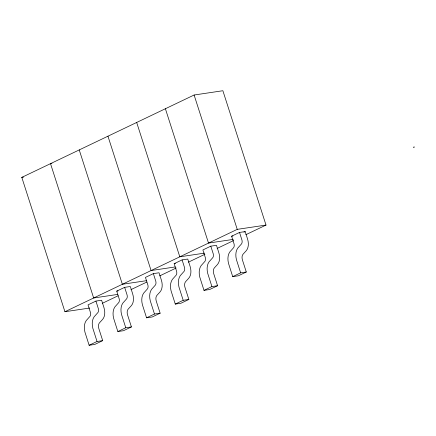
<?xml version="1.0" encoding="UTF-8"?>
<svg xmlns="http://www.w3.org/2000/svg" width="436" height="436" viewBox="0 0 436 436"><rect width="100%" height="100%" fill="white"/><g stroke="black" fill="none" stroke-linecap="round" stroke-linejoin="round"><path stroke-width="0.65" d="M245.844 234.71L266.009 225.074L222.878 90.732L194.107 95.01L21.8 177.381L64.931 311.724L89.685 308.039M64.931 311.724L237.244 229.358L266.009 225.074M95.936 301.08L88.018 304.862L90.443 312.487A5.063 3.368 64.5 0 1 90.007 316.329L86.224 320.58A15.075 10.033 64.5 0 0 84.916 332.036L89.124 345.268L94.786 344.429L102.705 340.641L98.874 328.722A6.671 4.442 64.5 0 1 99.561 322.733L102.52 319.501A13.467 8.96 64.5 0 0 103.904 307.418L101.599 300.235L95.936 301.08L98.362 308.699A5.063 3.368 64.5 0 1 97.92 312.547L94.138 316.792A15.075 10.033 64.5 0 0 92.83 328.253L97.043 341.486L102.705 340.641M116.739 291.134L124.652 287.351L130.315 286.507L132.62 293.69A13.467 8.96 64.5 0 1 131.241 305.772L128.277 309.004A6.671 4.442 64.5 0 0 127.595 314.994L131.421 326.918L123.508 330.701L117.845 331.54L113.633 318.307A15.075 10.033 64.5 0 1 114.941 306.851L118.723 302.6A5.063 3.368 64.5 0 0 119.164 298.758L116.739 291.134L117.998 290.948M153.368 273.623L145.455 277.405L147.88 285.03A5.063 3.368 64.5 0 1 147.444 288.877L143.662 293.123A15.075 10.033 64.5 0 0 142.354 304.579L146.561 317.817L152.224 316.972L160.137 313.19L156.311 301.265A6.671 4.442 64.5 0 1 156.998 295.276L159.958 292.044A13.467 8.96 64.5 0 0 161.336 279.961L159.031 272.778L153.368 273.623L155.794 281.247A5.063 3.368 64.5 0 1 155.358 285.09L151.575 289.341A15.075 10.033 64.5 0 0 150.267 300.796L154.475 314.029L160.137 313.19M174.177 263.676L182.09 259.894L187.753 259.049L190.058 266.233A13.467 8.96 64.5 0 1 188.674 278.321L185.714 281.547A6.671 4.442 64.5 0 0 185.028 287.537L188.859 299.461L180.945 303.243L175.283 304.088L171.07 290.85A15.075 10.033 64.5 0 1 172.378 279.394L176.16 275.149A5.063 3.368 64.5 0 0 176.602 271.301L174.177 263.676L175.43 263.491M210.806 246.166L202.893 249.953L205.318 257.572A5.063 3.368 64.5 0 1 204.876 261.42L201.1 265.666A15.075 10.033 64.5 0 0 199.786 277.122L203.999 290.36L209.662 289.515L217.575 285.733L213.749 273.808A6.671 4.442 64.5 0 1 214.43 267.824L217.395 264.592A13.467 8.96 64.5 0 0 218.774 252.504L216.469 245.326L210.806 246.166L213.231 253.79A5.063 3.368 64.5 0 1 212.795 257.638L209.013 261.883A15.075 10.033 64.5 0 0 207.705 273.339L211.912 286.577L217.575 285.733M231.609 236.225L239.528 232.437L245.19 231.598L247.495 238.775A13.467 8.96 64.5 0 1 246.111 250.864L243.152 254.095A6.671 4.442 64.5 0 0 242.465 260.085L246.296 272.004L238.378 275.786L232.715 276.631L228.508 263.393A15.075 10.033 64.5 0 1 229.816 251.937L233.598 247.692A5.063 3.368 64.5 0 0 234.034 243.844L231.609 236.225L232.868 236.034M243.969 232.181L245.19 231.598M102.253 303.352L118.14 295.755M130.974 289.624L146.861 282.027M159.69 275.895L176.188 268.009M188.406 262.167L204.909 254.281M217.128 248.438L233.625 240.552M89.124 345.268L97.043 341.486M117.845 331.54L125.759 327.758L131.421 326.918M146.561 317.817L154.475 314.029M175.283 304.088L183.196 300.306L188.859 299.461M203.999 290.36L211.912 286.577M232.715 276.631L240.634 272.849L246.296 272.004M50.516 163.653L51.857 163.451L50.516 163.653L93.653 297.995L117.736 294.409M233.276 239.397L208.522 243.081L165.391 108.738M204.56 253.125L179.806 256.809L136.675 122.467M175.174 266.952L151.085 270.538L107.954 136.196M146.452 280.68L122.369 284.267L79.238 149.924M239.528 232.437L241.953 240.062A5.063 3.368 64.5 0 1 241.511 243.909L237.729 248.155A15.075 10.033 64.5 0 0 236.421 259.611L240.634 272.849M194.107 95.01L237.244 229.358M182.09 259.894L184.515 267.519A5.063 3.368 64.5 0 1 184.074 271.366L180.291 275.612A15.075 10.033 64.5 0 0 178.983 287.068L183.196 300.306M124.652 287.351L127.078 294.976A5.063 3.368 64.5 0 1 126.636 298.818L122.859 303.069A15.075 10.033 64.5 0 0 121.546 314.525L125.759 327.758M414.2 147.036L413.628 147.215L414.2 147.036M23.135 177.18L21.8 177.381L23.141 177.18"/></g></svg>
